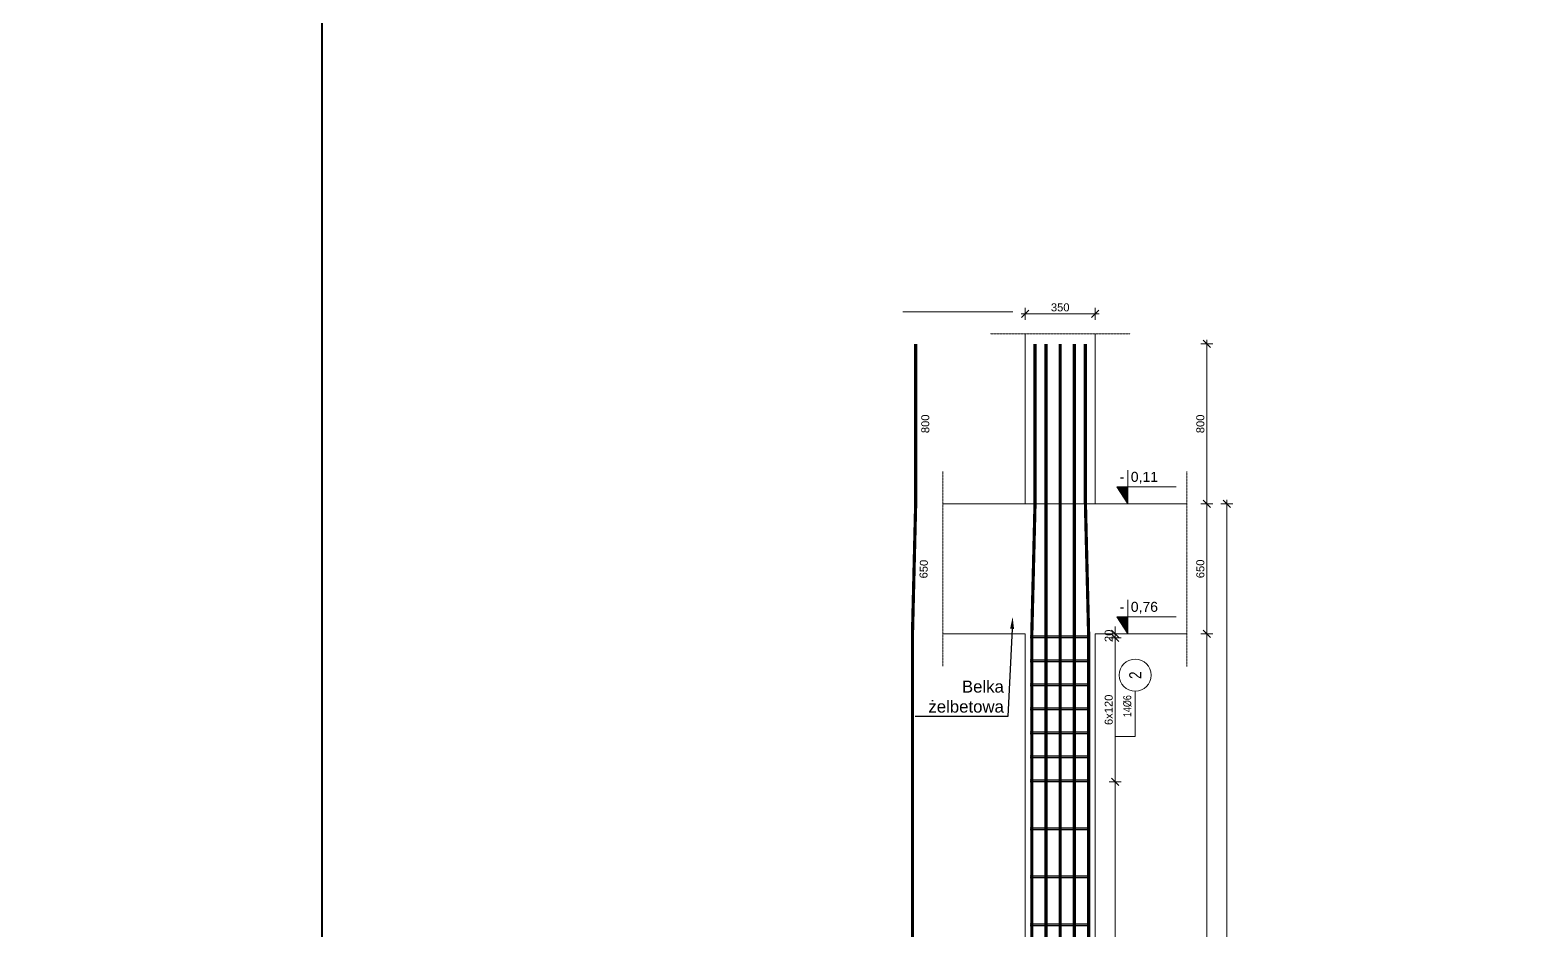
# Model space of a CAD drawing. Header units: millimetres. Extents: x 647 to 146539, y -131215 to 59.
# Drawn here: x 56480 to 63956, y -37883 to -33382 of the extents above; entities that cross this region are included whole.
import ezdxf
from ezdxf import colors
from ezdxf.entities.mleader import LeaderData, LeaderLine
from ezdxf.enums import TextEntityAlignment as Align
from ezdxf.math import Vec2, Vec3

# ---------------------------------------------------------------- set-up
doc = ezdxf.new("R2010")
doc.units = ezdxf.units.MM
doc.linetypes.add('DASHED', pattern=[0.75, 0.5, -0.25])
doc.layers.get('Defpoints').update_dxf_attribs({"color": 2, "lineweight": 50})
for name, color, linetype, lineweight in [('e-cad_cienkie', 4, 'Continuous', 9), ('e-cad_kontur', 3, 'Continuous', 20), ('e-cad_opisy', 2, 'Continuous', 18), ('e-cad_prety_widok', 1, 'Continuous', 40), ('e-cad_strzemiona', 6, 'Continuous', 25), ('e-cad_ukryte', 9, 'DASHED', 5), ('e-cad_wymiary', 4, 'Continuous', 9), ('G-Bloki', 221, 'Continuous', 5), ('G-Elementy konstrukcyjne', 1, 'Continuous', 40), ('G-Kreskowanie', 9, 'Continuous', 5), ('G-Opisy', 2, 'Continuous', 18), ('G-Wymiary', 4, 'Continuous', 9)]:
    doc.layers.add(name, color=color, linetype=linetype, lineweight=lineweight)
doc.styles.add('Arial-GG', font='arial.ttf')
doc.styles.add('e-cad_1', font='arial.ttf')
doc.dimstyles.new('e-cad_1_20_[mm]', dxfattribs={"dimscale": 20, "dimtxt": 2, "dimasz": 1.8, "dimexe": 1.5, "dimexo": 0, "dimgap": 0.6, "dimtad": 1, "dimdec": 1, "dimrnd": 1, "dimtxsty": 'Arial-GG', "dimblk": 'OBLIQUE', "dimcen": 0, "dimdle": 1, "dimclrd": 4, "dimclre": 4, "dimclrt": 7, "dimadec": 1, "dimazin": 0, "dimtfac": 1, "dimtdec": 1, "dimtix": 1, "dimtmove": 0, "dimatfit": 2, "dimfxl": 1.5, "dimfxlon": 1, "dimlwd": -1, "dimlwe": -1, "dimarcsym": 0})

# ---------------------------------------------------------------- blocks, each defined once
blk = doc.blocks.new('_Oblique')
at = {"color": 0, "linetype": 'ByBlock', "lineweight": -2}
blk.add_line((-0.5, -0.5), (0.5, 0.5), dxfattribs=at)
blk = doc.blocks.new('*D706')
at = {"layer": 'Defpoints', "color": 0, "ltscale": 0.8, "transparency": 16777216}
for p in [(61806.4, -34801.8), (61456.4, -34901.8), (61806.4, -34901.8)]:
    blk.add_point(p, dxfattribs=at)
at = {"layer": 'e-cad_wymiary', "color": 4, "ltscale": 0.8, "transparency": 16777216}
for p, q in [((61436.4, -34801.8), (61826.4, -34801.8)), ((61456.4, -34831.8), (61456.4, -34771.8)), ((61806.4, -34831.8), (61806.4, -34771.8))]:
    blk.add_line(p, q, dxfattribs=at)
at = {"layer": 'e-cad_wymiary', "color": 4, "ltscale": 0.8, "transparency": 16777216, "xscale": 36, "yscale": 36, "zscale": 36, "rotation": 180}
blk.add_blockref('_Oblique', (61456.4, -34801.8), dxfattribs=at)
at = {"layer": 'e-cad_wymiary', "color": 4, "ltscale": 0.8, "transparency": 16777216, "xscale": 36, "yscale": 36, "zscale": 36}
blk.add_blockref('_Oblique', (61806.4, -34801.8), dxfattribs=at)
at = {"layer": 'e-cad_wymiary', "color": 7, "ltscale": 0.8, "transparency": 16777216, "insert": (61631.4, -34769.4), "char_height": 40, "attachment_point": 5, "style": 'Arial-GG'}
blk.add_mtext('350', dxfattribs=at)
blk = doc.blocks.new('*D708')
at = {"layer": 'Defpoints', "color": 0, "ltscale": 0.8, "transparency": 16777216}
for p in [(62264.5, -35751.8), (62364.5, -35751.8), (62264.5, -36401.8)]:
    blk.add_point(p, dxfattribs=at)
at = {"layer": 'e-cad_wymiary', "color": 4, "ltscale": 0.8, "transparency": 16777216}
for p, q in [((62364.5, -36421.8), (62364.5, -35731.8)), ((62334.5, -35751.8), (62394.5, -35751.8)), ((62334.5, -36401.8), (62394.5, -36401.8))]:
    blk.add_line(p, q, dxfattribs=at)
at = {"layer": 'e-cad_wymiary', "color": 4, "ltscale": 0.8, "transparency": 16777216, "xscale": 36, "yscale": 36, "zscale": 36}
for p, rotation in [((62364.5, -35751.8), 90), ((62364.5, -36401.8), 270)]:
    blk.add_blockref('_Oblique', p, dxfattribs=dict(at, rotation=rotation))
at = {"layer": 'e-cad_wymiary', "color": 7, "ltscale": 0.8, "transparency": 16777216, "insert": (62332.1, -36076.8), "char_height": 40, "attachment_point": 5, "rotation": 90, "style": 'Arial-GG'}
blk.add_mtext('650', dxfattribs=at)
blk = doc.blocks.new('*D709')
at = {"layer": 'Defpoints', "color": 0, "ltscale": 0.8, "transparency": 16777216}
for p in [(62264.5, -34951.8), (62364.5, -34951.8), (62264.5, -35751.8)]:
    blk.add_point(p, dxfattribs=at)
at = {"layer": 'e-cad_wymiary', "color": 4, "ltscale": 0.8, "transparency": 16777216}
for p, q in [((62334.5, -34951.8), (62394.5, -34951.8)), ((62364.5, -35771.8), (62364.5, -34931.8)), ((62334.5, -35751.8), (62394.5, -35751.8))]:
    blk.add_line(p, q, dxfattribs=at)
at = {"layer": 'e-cad_wymiary', "color": 4, "ltscale": 0.8, "transparency": 16777216, "xscale": 36, "yscale": 36, "zscale": 36}
for p, rotation in [((62364.5, -34951.8), 90), ((62364.5, -35751.8), 270)]:
    blk.add_blockref('_Oblique', p, dxfattribs=dict(at, rotation=rotation))
at = {"layer": 'e-cad_wymiary', "color": 7, "ltscale": 0.8, "transparency": 16777216, "insert": (62332.1, -35351.8), "char_height": 40, "attachment_point": 5, "rotation": 90, "style": 'Arial-GG'}
blk.add_mtext('800', dxfattribs=at)
blk = doc.blocks.new('*D710')
at = {"layer": 'Defpoints', "color": 0, "ltscale": 0.8, "transparency": 16777216}
for p in [(62264.5, -36401.8), (62364.5, -36401.8), (62264.5, -40761.8)]:
    blk.add_point(p, dxfattribs=at)
at = {"layer": 'e-cad_wymiary', "color": 4, "ltscale": 0.8, "transparency": 16777216}
for p, q in [((62334.5, -36401.8), (62394.5, -36401.8)), ((62364.5, -40781.8), (62364.5, -36381.8)), ((62334.5, -40761.8), (62394.5, -40761.8))]:
    blk.add_line(p, q, dxfattribs=at)
at = {"layer": 'e-cad_wymiary', "color": 4, "ltscale": 0.8, "transparency": 16777216, "xscale": 36, "yscale": 36, "zscale": 36}
for p, rotation in [((62364.5, -36401.8), 90), ((62364.5, -40761.8), 270)]:
    blk.add_blockref('_Oblique', p, dxfattribs=dict(at, rotation=rotation))
at = {"layer": 'e-cad_wymiary', "color": 7, "ltscale": 0.8, "transparency": 16777216, "insert": (62332.1, -38581.8), "char_height": 40, "attachment_point": 5, "rotation": 90, "style": 'Arial-GG'}
blk.add_mtext('4360', dxfattribs=at)
blk = doc.blocks.new('*D711')
at = {"layer": 'Defpoints', "color": 0, "ltscale": 0.8, "transparency": 16777216}
for p in [(62364.5, -35751.8), (62464.5, -35751.8), (62364.5, -40761.8)]:
    blk.add_point(p, dxfattribs=at)
at = {"layer": 'e-cad_wymiary', "color": 4, "ltscale": 0.8, "transparency": 16777216}
for p, q in [((62464.5, -40781.8), (62464.5, -35731.8)), ((62434.5, -35751.8), (62494.5, -35751.8)), ((62434.5, -40761.8), (62494.5, -40761.8))]:
    blk.add_line(p, q, dxfattribs=at)
at = {"layer": 'e-cad_wymiary', "color": 4, "ltscale": 0.8, "transparency": 16777216, "xscale": 36, "yscale": 36, "zscale": 36}
for p, rotation in [((62464.5, -35751.8), 90), ((62464.5, -40761.8), 270)]:
    blk.add_blockref('_Oblique', p, dxfattribs=dict(at, rotation=rotation))
at = {"layer": 'e-cad_wymiary', "color": 7, "ltscale": 0.8, "transparency": 16777216, "insert": (62432.1, -38256.8), "char_height": 40, "attachment_point": 5, "rotation": 90, "style": 'Arial-GG'}
blk.add_mtext('5010', dxfattribs=at)
blk = doc.blocks.new('*D716')
at = {"layer": 'Defpoints', "color": 0, "ltscale": 0.8, "transparency": 16777216}
for p in [(61781.4, -37141.8), (61906.4, -37141.8), (61781.4, -40021.8)]:
    blk.add_point(p, dxfattribs=at)
at = {"layer": 'e-cad_wymiary', "color": 4, "ltscale": 0.8, "transparency": 16777216}
for p, q in [((61876.4, -37141.8), (61936.4, -37141.8)), ((61906.4, -40041.8), (61906.4, -37121.8)), ((61876.4, -40021.8), (61936.4, -40021.8))]:
    blk.add_line(p, q, dxfattribs=at)
at = {"layer": 'e-cad_wymiary', "color": 4, "ltscale": 0.8, "transparency": 16777216, "xscale": 36, "yscale": 36, "zscale": 36}
for p, rotation in [((61906.4, -37141.8), 90), ((61906.4, -40021.8), 270)]:
    blk.add_blockref('_Oblique', p, dxfattribs=dict(at, rotation=rotation))
at = {"layer": 'e-cad_wymiary', "color": 7, "ltscale": 0.8, "transparency": 16777216, "insert": (61874, -38581.8), "char_height": 40, "attachment_point": 5, "rotation": 90, "style": 'Arial-GG'}
blk.add_mtext('12x240', dxfattribs=at)
blk = doc.blocks.new('*D717')
at = {"layer": 'Defpoints', "color": 0, "ltscale": 0.8, "transparency": 16777216}
for p in [(61781.4, -36401.8), (61906.4, -36401.8), (61781.4, -36421.8)]:
    blk.add_point(p, dxfattribs=at)
at = {"layer": 'e-cad_wymiary', "color": 4, "ltscale": 0.8, "transparency": 16777216}
for p, q in [((61876.4, -36401.8), (61936.4, -36401.8)), ((61906.4, -36401.8), (61906.4, -36365.8)), ((61906.4, -36421.8), (61906.4, -36401.8)), ((61876.4, -36421.8), (61936.4, -36421.8)), ((61906.4, -36421.8), (61906.4, -36457.8))]:
    blk.add_line(p, q, dxfattribs=at)
at = {"layer": 'e-cad_wymiary', "color": 4, "ltscale": 0.8, "transparency": 16777216, "xscale": 36, "yscale": 36, "zscale": 36}
for p, rotation in [((61906.4, -36401.8), 270), ((61906.4, -36421.8), 90)]:
    blk.add_blockref('_Oblique', p, dxfattribs=dict(at, rotation=rotation))
at = {"layer": 'e-cad_wymiary', "color": 7, "ltscale": 0.8, "transparency": 16777216, "insert": (61874, -36411.8), "char_height": 40, "attachment_point": 5, "rotation": 90, "style": 'Arial-GG'}
blk.add_mtext('20', dxfattribs=at)
blk = doc.blocks.new('*D718')
at = {"layer": 'Defpoints', "color": 0, "ltscale": 0.8, "transparency": 16777216}
for p in [(61781.4, -36421.8), (61781.4, -37141.8), (61906.4, -37141.8)]:
    blk.add_point(p, dxfattribs=at)
at = {"layer": 'e-cad_wymiary', "color": 4, "ltscale": 0.8, "transparency": 16777216}
for p, q in [((61906.4, -36401.8), (61906.4, -37161.8)), ((61876.4, -36421.8), (61936.4, -36421.8)), ((61876.4, -37141.8), (61936.4, -37141.8))]:
    blk.add_line(p, q, dxfattribs=at)
at = {"layer": 'e-cad_wymiary', "color": 4, "ltscale": 0.8, "transparency": 16777216, "xscale": 36, "yscale": 36, "zscale": 36}
for p, rotation in [((61906.4, -36421.8), 90), ((61906.4, -37141.8), 270)]:
    blk.add_blockref('_Oblique', p, dxfattribs=dict(at, rotation=rotation))
at = {"layer": 'e-cad_wymiary', "color": 7, "ltscale": 0.8, "transparency": 16777216, "insert": (61874, -36781.8), "char_height": 40, "attachment_point": 5, "rotation": 90, "style": 'Arial-GG'}
blk.add_mtext('6x120', dxfattribs=at)
blk = doc.blocks.new('e-cad_ZelbetOpisNiezliczalny_1P')
at = {"layer": 'e-cad_cienkie'}
blk.add_circle((4, 0), 4, dxfattribs=at)
at = {"layer": 'e-cad_opisy', "ltscale": 0.04, "style": 'e-cad_1', "width": 0.8}
for tag, p in [('OPIS', (-1, 1)), ('UWAGI', (-1, -3))]:
    blk.add_attdef(tag, text='', height=2, dxfattribs=at).set_placement(p, align=Align.RIGHT)
blk.add_attdef('NR', text='', height=3, dxfattribs=at).set_placement((4, 0), align=Align.MIDDLE_CENTER)

msp = doc.modelspace()

# ---------------------------------------------------------------- hatches: boundary and pattern name
at = {"layer": 'G-Kreskowanie'}
for points in [[(61970.22, -35751.8), (61970.22, -35667.2), (61913.82, -35667.2)], [(61970.22, -36401.8), (61970.22, -36317.2), (61913.82, -36317.2)]]:
    msp.add_hatch(color=256, dxfattribs=at).paths.add_polyline_path(points)

# ---------------------------------------------------------------- linework, layer by layer
at = {"layer": 'e-cad_cienkie', "ltscale": 0.8}
for points in [[(61456.41, -34901.8), (61456.41, -35751.8)], [(61806.41, -35751.8), (61806.41, -34901.8)], [(62006.41, -36914.6), (62006.41, -36780.61), (62006.41, -36688.54)], [(61906.41, -36914.6), (62006.41, -36914.6)]]:
    msp.add_lwpolyline(points, dxfattribs=at)
at = {"layer": 'e-cad_kontur', "ltscale": 0.8}
for points in [[(62264.53, -35751.8), (61044.08, -35751.8)], [(61044.08, -36401.8), (61456.41, -36401.8), (61456.41, -40761.8), (61044.08, -40761.8)], [(62264.53, -40761.8), (61806.41, -40761.8), (61806.41, -36401.8), (62264.53, -36401.8)]]:
    msp.add_lwpolyline(points, dxfattribs=at)
at = {"layer": 'e-cad_prety_widok', "ltscale": 0.8}
for points in [[(60892.74, -40761.8, 16, 16, 0), (60892.74, -36402.3, 16, 16, -0.0043634), (60892.75, -36401.31, 16, 16, 0), (60908.73, -35752.29, 16, 16, 0.0043634), (60908.74, -35751.31, 16, 16, 0), (60908.74, -34951.8, 0, 0, 0)], [(61489.41, -40761.8, 16, 16, 0), (61489.41, -36402.3, 16, 16, -0.0043634), (61489.42, -36401.31, 16, 16, 0), (61505.4, -35752.29, 16, 16, 0.0043634), (61505.41, -35751.31, 16, 16, 0), (61505.41, -34951.8, 0, 0, 0)], [(61560.41, -40761.8, 16, 16, 0), (61560.41, -34951.8, 0, 0, 0)], [(61631.41, -40761.8, 16, 16, 0), (61631.41, -34951.8, 0, 0, 0)], [(61702.41, -40761.8, 16, 16, 0), (61702.41, -34951.8, 0, 0, 0)], [(61773.41, -40761.8, 16, 16, 0), (61773.41, -36402.3, 16, 16, 0.0043634), (61773.4, -36401.31, 16, 16, 0), (61757.42, -35752.29, 16, 16, -0.0043634), (61757.41, -35751.31, 16, 16, 0), (61757.41, -34951.8, 0, 0, 0)]]:
    msp.add_lwpolyline(points, format="xyseb", dxfattribs=at)
at = {"layer": 'e-cad_strzemiona', "ltscale": 0.8}
for points in [[(61781.41, -36413.8), (61481.41, -36413.8)], [(61781.41, -36421.8), (61481.41, -36421.8)], [(61781.41, -36533.8), (61481.41, -36533.8)], [(61781.41, -36541.8), (61481.41, -36541.8)], [(61781.41, -36653.8), (61481.41, -36653.8)], [(61781.41, -36661.8), (61481.41, -36661.8)], [(61781.41, -36773.8), (61481.41, -36773.8)], [(61781.41, -36781.8), (61481.41, -36781.8)], [(61781.41, -36893.8), (61481.41, -36893.8)], [(61781.41, -36901.8), (61481.41, -36901.8)], [(61781.41, -37013.8), (61481.41, -37013.8)], [(61781.41, -37021.8), (61481.41, -37021.8)], [(61781.41, -37133.8), (61481.41, -37133.8)], [(61781.41, -37141.8), (61481.41, -37141.8)], [(61781.41, -37373.8), (61481.41, -37373.8)], [(61781.41, -37381.8), (61481.41, -37381.8)], [(61781.41, -37613.8), (61481.41, -37613.8)], [(61781.41, -37621.8), (61481.41, -37621.8)], [(61781.41, -37853.8), (61481.41, -37853.8)], [(61781.41, -37861.8), (61481.41, -37861.8)]]:
    msp.add_lwpolyline(points, dxfattribs=at)
at = {"layer": 'e-cad_ukryte', "ltscale": 0.8}
for points in [[(61981.41, -34901.8), (61281.41, -34901.8)], [(61044.08, -35589.3), (61044.08, -36564.3)], [(62264.53, -36564.3), (62264.53, -35589.3)]]:
    msp.add_lwpolyline(points, dxfattribs=at)
at = {"layer": 'G-Elementy konstrukcyjne', "ltscale": 200}
msp.add_lwpolyline([(57939.15, -2778.12), (57939.15, -131215.41), (646.89, -131215.41), (646.89, 58.51), (41027.29, 58.51)], dxfattribs=at)
msp.add_lwpolyline([(57939.15, -115592.55), (103895.11, -115592.55), (103895.11, -1864.3), (57939.15, -1864.3)], close=True, dxfattribs=at)
at = {"layer": 'G-Opisy'}
for p, q in [((61970.22, -35582.5), (61970.22, -35751.8)), ((61970.22, -35751.8), (61913.82, -35667.2)), ((61913.82, -35667.2), (62211.12, -35667.2)), ((61899.72, -35751.8), (62146.52, -35751.8)), ((61970.22, -36232.5), (61970.22, -36401.8)), ((61970.22, -36401.8), (61913.82, -36317.2)), ((61913.82, -36317.2), (62211.12, -36317.2)), ((61899.72, -36401.8), (62146.52, -36401.8))]:
    msp.add_line(p, q, dxfattribs=at)

# ---------------------------------------------------------------- block references
at = {"layer": 'G-Bloki', "ltscale": 0.8, "xscale": 20, "yscale": 20, "zscale": 20, "rotation": 89.99999999999999}
msp.add_blockref('e-cad_ZelbetOpisNiezliczalny_1P', (62006.41, -36688.54), dxfattribs=at).add_auto_attribs({'OPIS': '14%%c6', 'NR': '2'})

# ---------------------------------------------------------------- texts
at = {"layer": 'e-cad_opisy', "ltscale": 0.8, "style": 'e-cad_1'}
for s, rotation, p in [('800', 90, (60956.74, -35351.56)), ('650', 88.589927, (60948.73, -36077.98))]:
    msp.add_text(s, height=40, rotation=rotation, dxfattribs=at).set_placement(p, align=Align.MIDDLE_CENTER)
at = {"layer": 'G-Opisy', "color": 2, "char_height": 50, "attachment_point": 1, "style": 'Arial-GG'}
for s, insert in [('-', (61928.55, -35591.72)), ('0,11', (61984.32, -35591.72)), ('0,76', (61984.32, -36241.72)), ('-', (61928.55, -36241.72))]:
    msp.add_mtext(s, dxfattribs=dict(at, insert=insert))

# ---------------------------------------------------------------- dimensions: what is measured, and where the dimension line sits
at = {"layer": 'e-cad_wymiary', "ltscale": 0.8}
for p1, p2, distance, picture, middle in [((61456.41, -34901.8), (61806.41, -34901.8), 100, '*D706', (61631.41, -34769.37)), ((62264.53, -35751.8), (62264.53, -34951.8), -100, '*D709', (62332.11, -35351.8)), ((62264.53, -36401.8), (62264.53, -35751.8), -100, '*D708', (62332.11, -36076.8)), ((62364.53, -40761.8), (62364.53, -35751.8), -100, '*D711', (62432.11, -38256.8)), ((61781.41, -36421.8), (61781.41, -36401.8), -125, '*D717', (61873.99, -36411.8)), ((62264.53, -40761.8), (62264.53, -36401.8), -100, '*D710', (62332.09, -38581.8))]:
    dim = msp.add_aligned_dim(p1=p1, p2=p2, distance=distance, dimstyle='e-cad_1_20_[mm]', dxfattribs=at)
    dim.commit()
    dim.dimension.update_dxf_attribs({"geometry": picture, "text_midpoint": middle})
for p1, distance, text, picture, middle in [((61781.41, -36421.8), 125, '6x120', '*D718', (61873.99, -36781.8)), ((61781.41, -40021.8), -125, '12x240', '*D716', (61873.99, -38581.8))]:
    dim = msp.add_aligned_dim(p1=p1, p2=(61781.41, -37141.8), distance=distance, text=text, dimstyle='e-cad_1_20_[mm]', dxfattribs=at)
    dim.commit()
    dim.dimension.update_dxf_attribs({"geometry": picture, "text_midpoint": middle})

# ---------------------------------------------------------------- leaders
at = {"layer": 'e-cad_cienkie', "ltscale": 0.8, "has_arrowhead": 0}
msp.add_leader([(60845.31, -34791.32), (61394.72, -34791.32)], dimstyle='e-cad_1_20_[mm]', dxfattribs=at)
at = {"layer": 'G-Wymiary', "ltscale": 0.8}
ml = msp.add_multileader_mtext('Standard', dxfattribs=at)
ml.set_content('Belka\\Pżelbetowa', color=2, style='Arial-GG')
ml.set_leader_properties(color=4)
ml.build(insert=Vec2(0, 0))
ml.multileader.update_dxf_attribs({"text_left_attachment_type": 5, "text_right_attachment_type": 5, "dogleg_length": 10, "arrow_head_size": 60})
ctx = ml.context
ctx.base_point, ctx.char_height, ctx.arrow_head_size, ctx.landing_gap_size, ctx.plane_origin = Vec3(60967.46, -36815.44), 60, 60, 10, Vec3(60522.11, -37087.73)
ctx.left_attachment, ctx.right_attachment, ctx.text_align_type = 5, 5, 2
notes = []
notes.append((ctx, [(1, (1, 1, 0), (61369.7, -36815.44), (-1, 0), 10, [(0, [(61393.55, -36316.75)], 0, [])])]))
ctx.mtext.insert, ctx.mtext.defined_height, ctx.mtext.alignment, ctx.mtext.line_spacing_style, ctx.mtext.flow_direction = Vec3(61349.7, -36635.44), 120, 3, 2, 5
for ctx, leaders in notes:
    for number, flags, end, landing, length, lines in leaders:
        leader = LeaderData()
        leader.index, (leader.has_last_leader_line, leader.has_dogleg_vector, leader.attachment_direction) = number, flags
        leader.last_leader_point, leader.dogleg_vector, leader.dogleg_length = Vec3(end), Vec3(landing), length
        for number, points, colour, breaks in lines:
            line = LeaderLine()
            line.index, line.vertices, line.color, line.breaks = number, Vec3.list(points), colors.encode_raw_color(colour), breaks
            leader.lines.append(line)
        ctx.leaders.append(leader)

doc.saveas('drawing.dxf')
